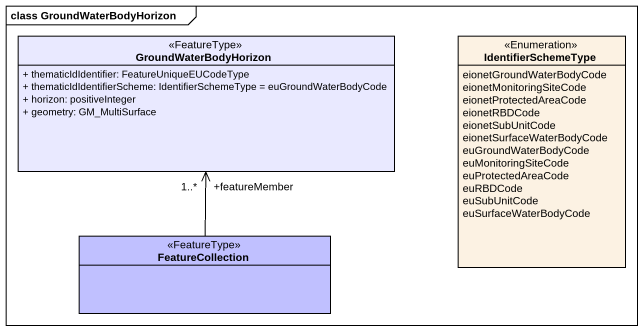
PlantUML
@startuml
mainframe class GroundWaterBodyHorizon
hide circle
hide empty members
skinparam classAttributeIconSize 0
class GroundWaterBodyHorizon <<FeatureType>> #E9E9FF {
  + thematicIdIdentifier: FeatureUniqueEUCodeType
  + thematicIdIdentifierScheme: IdentifierSchemeType = euGroundWaterBodyCode
  + horizon: positiveInteger
  + geometry: GM_MultiSurface
}
enum IdentifierSchemeType <<Enumeration>> #FCF2E3 {
  eionetGroundWaterBodyCode
  eionetMonitoringSiteCode
  eionetProtectedAreaCode
  eionetRBDCode
  eionetSubUnitCode
  eionetSurfaceWaterBodyCode
  euGroundWaterBodyCode
  euMonitoringSiteCode
  euProtectedAreaCode
  euRBDCode
  euSubUnitCode
  euSurfaceWaterBodyCode
}
class FeatureCollection <<FeatureType>> #C0C0FF
FeatureCollection -up-> "+featureMember\n1..*" GroundWaterBodyHorizon
@enduml
